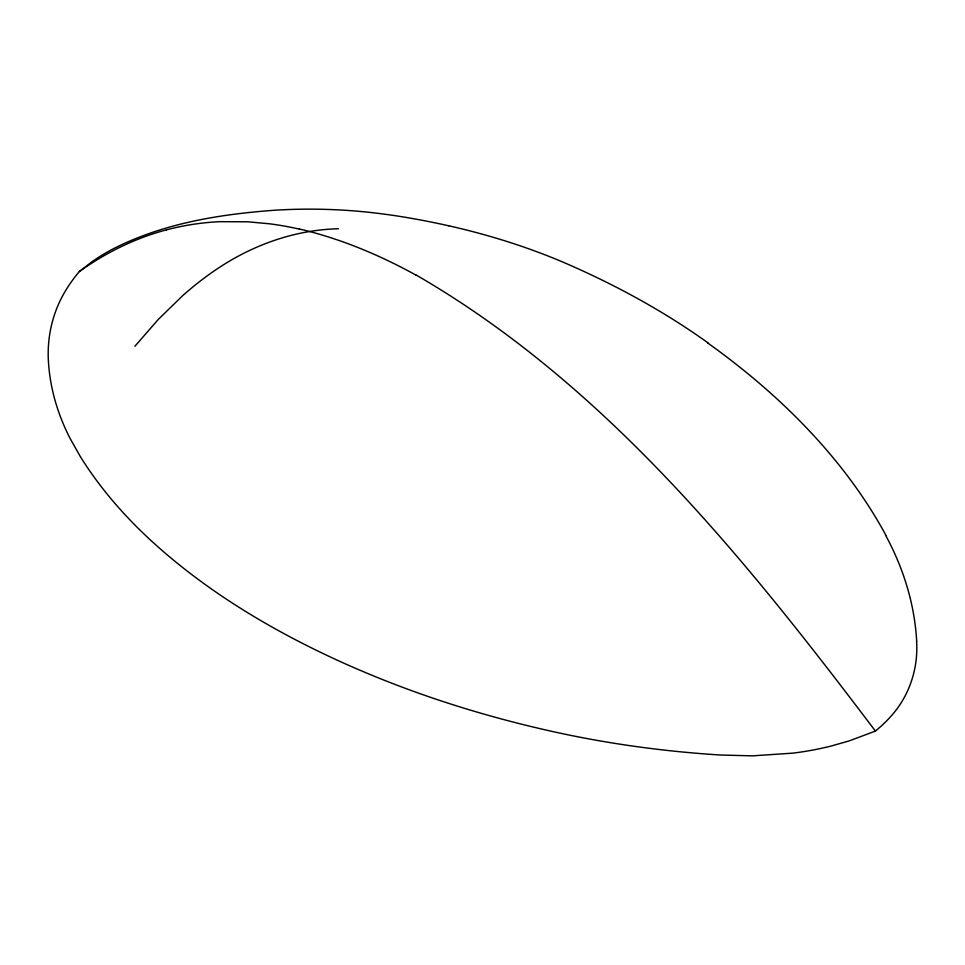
<?xml version="1.0" encoding="UTF-8"?>
<svg xmlns="http://www.w3.org/2000/svg" width="965" height="965" viewBox="0 0 965 965"><rect width="100%" height="100%" fill="white"/><g stroke="black" fill="none" stroke-linecap="round" stroke-linejoin="round"><path stroke-width="1.45" d="M134.907 346.278L158.32 319.391L182.325 295.99A265.291 153.17 -60 0 1 219.393 267.426C254.676 244.205 296.05 229.779 338.425 228.765M916.581 641.387C918.451 668.817 909.018 696.79 890.273 717.007A205.822 118.828 0 0 1 875.412 731.072L849.26 740.879L831.094 746.054A203.217 117.32 0 0 1 792.989 753.134L752.531 755.848L720.65 755.028A667.346 385.288 0 0 1 552.74 731.554A811.046 468.254 0 0 1 399.076 685.982A850.358 490.944 0 0 1 265.025 623.028A812.602 469.147 0 0 1 156.427 545.466A751.506 433.876 0 0 1 80.023 456.071L70.011 438.279A534.682 308.704 0 0 1 48.334 359.764C47.213 336.097 52.81 312.129 64.957 291.732A291.37 168.224 0 0 1 79.395 271.503L91.723 261.925A215.026 124.147 0 0 1 112.893 249.006C163.145 223.241 220.056 214.158 275.821 210.153A325.832 188.115 0 0 1 333.697 209.67C372.454 211.263 410.909 217.33 448.725 225.798M79.407 271.503C105.716 252.734 135.16 238.15 166.45 229.863M415.734 274.784C605.248 384.299 745.318 558.928 875.412 731.072M166.463 229.887A664.041 383.382 60 0 1 219.67 221.673L247.884 221.805L269.657 223.808A586.913 338.86 60 0 1 299.403 229.127M299.379 228.995A623.969 360.247 60 0 1 415.734 274.965M448.737 225.786A499.182 288.197 0 0 1 562.631 261.973L572.173 266.123A801.445 462.705 0 0 1 707.876 342.78M707.635 342.901A1009.257 582.691 0 0 1 885.846 535.165M885.593 535.213A692.014 399.534 0 0 1 916.702 641.387"/></g></svg>
